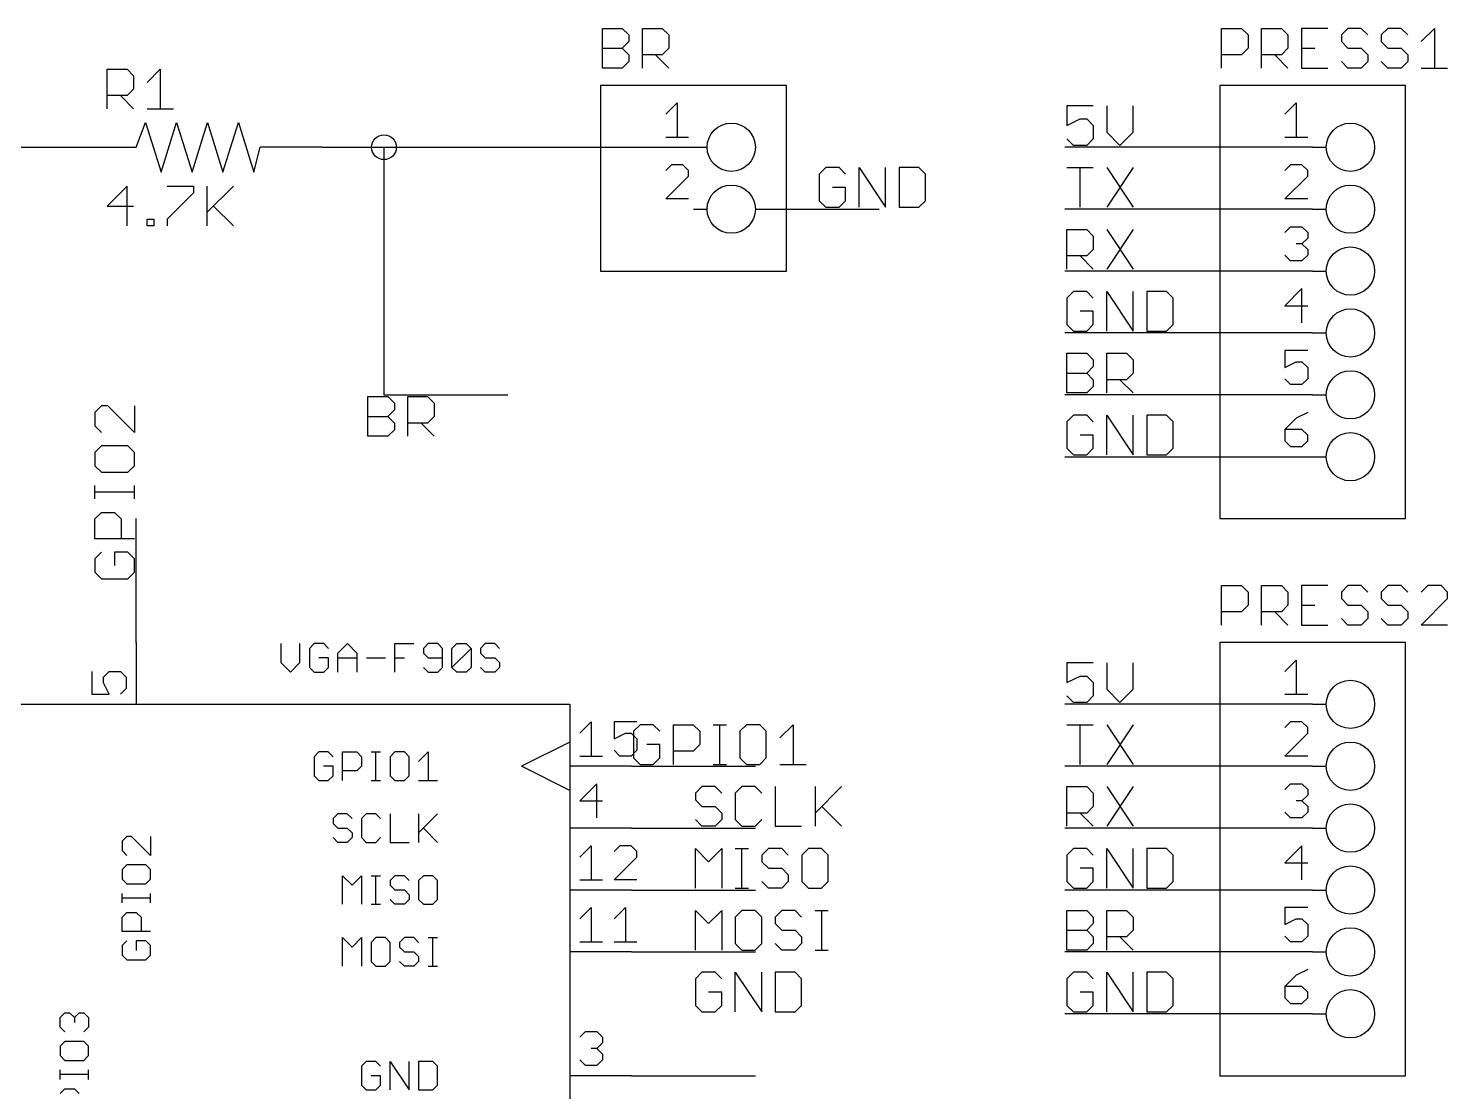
# Model space of a CAD drawing. Extents: x 58.5 to 152.9, y 20.3 to 109.
# Drawn here: x 94.6 to 152.9, y 65.4 to 109 of the extents above; entities that cross this region are included whole.
import ezdxf

# ---------------------------------------------------------------- set-up
doc = ezdxf.new("R2010")
doc.units = 0
for name, color, linetype in [('91', 82, 'CONTINUOUS'), ('94', 22, 'CONTINUOUS'), ('95', 253, 'CONTINUOUS'), ('96', 253, 'CONTINUOUS')]:
    doc.layers.add(name, color=color, linetype=linetype)

msp = doc.modelspace()

# ---------------------------------------------------------------- linework, layer by layer
at = {"layer": '91'}
for p, q in [((83.82, 104.14), (96.52, 104.14)), ((106.68, 104.14), (109.22, 104.14)), ((109.22, 104.14), (121.92, 104.14)), ((109.22, 104.14), (109.22, 93.98)), ((147.32, 104.14), (137.16, 104.14)), ((124.46, 101.6), (129.54, 101.6)), ((147.32, 101.6), (137.16, 101.6)), ((147.32, 99.06), (137.16, 99.06)), ((147.32, 96.52), (137.16, 96.52)), ((109.22, 93.98), (114.3, 93.98)), ((147.32, 93.98), (137.16, 93.98)), ((137.16, 91.44), (147.32, 91.44)), ((99.06, 83.82), (99.06, 88.9)), ((147.32, 81.28), (137.16, 81.28)), ((119.38, 78.74), (124.46, 78.74)), ((147.32, 78.74), (137.16, 78.74)), ((119.38, 76.2), (124.46, 76.2)), ((147.32, 76.2), (137.16, 76.2)), ((119.38, 73.66), (124.46, 73.66)), ((147.32, 73.66), (137.16, 73.66)), ((119.38, 71.12), (124.46, 71.12)), ((147.32, 71.12), (137.16, 71.12)), ((147.32, 68.58), (137.16, 68.58)), ((119.38, 66.04), (124.46, 66.04))]:
    msp.add_line(p, q, dxfattribs=at)
msp.add_circle((109.22, 104.14), 0.508, dxfattribs=at)
at = {"layer": '94'}
for p, q in [((125.73, 106.68), (118.11, 106.68)), ((118.11, 106.68), (118.11, 99.06)), ((125.73, 99.06), (125.73, 106.68)), ((151.13, 106.68), (143.51, 106.68)), ((143.51, 106.68), (143.51, 88.9)), ((151.13, 88.9), (151.13, 106.68)), ((99.06, 104.14), (99.441, 105.156)), ((99.441, 105.156), (100.076, 103.124)), ((100.076, 103.124), (100.711, 105.156)), ((100.711, 105.156), (101.346, 103.124)), ((101.346, 103.124), (101.981, 105.156)), ((101.981, 105.156), (102.616, 103.124)), ((102.616, 103.124), (103.251, 105.156)), ((103.251, 105.156), (103.886, 103.124)), ((96.52, 104.14), (99.06, 104.14)), ((103.886, 103.124), (104.14, 104.14)), ((106.68, 104.14), (104.14, 104.14)), ((121.92, 104.14), (122.4788, 104.14)), ((147.32, 104.14), (147.8788, 104.14)), ((121.92, 101.6), (122.4788, 101.6)), ((147.32, 101.6), (147.8788, 101.6)), ((118.11, 99.06), (125.73, 99.06)), ((147.32, 99.06), (147.8788, 99.06)), ((147.32, 96.52), (147.8788, 96.52)), ((147.32, 93.98), (147.8788, 93.98)), ((147.32, 91.44), (147.8788, 91.44)), ((143.51, 88.9), (151.13, 88.9)), ((99.06, 83.82), (99.06, 81.28)), ((151.13, 83.82), (143.51, 83.82)), ((143.51, 83.82), (143.51, 66.04)), ((151.13, 66.04), (151.13, 83.82)), ((76.2, 81.28), (116.84, 81.28)), ((116.84, 81.28), (116.84, 58.42)), ((147.32, 81.28), (147.8788, 81.28)), ((106.5485, 79.3252), (106.3536, 79.1303)), ((106.9383, 79.3252), (106.5485, 79.3252)), ((107.1332, 79.1303), (106.9383, 79.3252)), ((107.523, 78.1558), (107.523, 79.3252)), ((107.523, 79.3252), (108.1077, 79.3252)), ((108.1077, 79.3252), (108.3026, 79.1303)), ((108.6924, 79.3252), (109.0822, 79.3252)), ((108.8873, 78.1558), (108.8873, 79.3252)), ((109.6669, 79.3252), (109.472, 79.1303)), ((110.0567, 79.3252), (109.6669, 79.3252)), ((110.2516, 79.1303), (110.0567, 79.3252)), ((110.6414, 78.9354), (111.0312, 79.3252)), ((111.0312, 79.3252), (111.0312, 78.1558)), ((116.84, 79.7306), (114.8588, 78.74)), ((106.3536, 79.1303), (106.3536, 78.3507)), ((107.1332, 78.7405), (106.7434, 78.7405)), ((107.1332, 78.3507), (107.1332, 78.7405)), ((108.3026, 78.7405), (108.1077, 78.5456)), ((108.3026, 79.1303), (108.3026, 78.7405)), ((109.472, 79.1303), (109.472, 78.3507)), ((110.2516, 78.3507), (110.2516, 79.1303)), ((116.84, 77.7494), (114.8588, 78.74)), ((119.38, 78.74), (116.84, 78.74)), ((147.32, 78.74), (147.8788, 78.74)), ((106.3536, 78.3507), (106.5485, 78.1558)), ((106.5485, 78.1558), (106.9383, 78.1558)), ((106.9383, 78.1558), (107.1332, 78.3507)), ((108.1077, 78.5456), (107.523, 78.5456)), ((108.6924, 78.1558), (109.0822, 78.1558)), ((109.472, 78.3507), (109.6669, 78.1558)), ((109.6669, 78.1558), (110.0567, 78.1558)), ((110.0567, 78.1558), (110.2516, 78.3507)), ((110.6414, 78.1558), (111.421, 78.1558)), ((107.3281, 76.7852), (107.1332, 76.5903)), ((107.1332, 76.5903), (107.1332, 76.3954)), ((107.1332, 76.3954), (107.3281, 76.2005)), ((107.7179, 76.7852), (107.3281, 76.7852)), ((107.9128, 76.5903), (107.7179, 76.7852)), ((108.4975, 76.7852), (108.3026, 76.5903)), ((108.3026, 76.5903), (108.3026, 75.8107)), ((108.8873, 76.7852), (108.4975, 76.7852)), ((109.0822, 76.5903), (108.8873, 76.7852)), ((109.472, 76.7852), (109.472, 75.6158)), ((110.6414, 76.7852), (110.6414, 75.6158)), ((110.6414, 76.0056), (111.421, 76.7852)), ((98.6697, 75.861), (98.4748, 75.6661)), ((98.8646, 75.861), (98.6697, 75.861)), ((99.6442, 75.0814), (98.8646, 75.861)), ((99.6442, 75.861), (99.6442, 75.0814)), ((107.3281, 75.6158), (107.1332, 75.8107)), ((107.3281, 76.2005), (107.7179, 76.2005)), ((107.7179, 76.2005), (107.9128, 76.0056)), ((107.9128, 75.8107), (107.7179, 75.6158)), ((107.9128, 76.0056), (107.9128, 75.8107)), ((108.3026, 75.8107), (108.4975, 75.6158)), ((108.8873, 75.6158), (109.0822, 75.8107)), ((110.8363, 76.2005), (111.421, 75.6158)), ((119.38, 76.2), (116.84, 76.2)), ((147.32, 76.2), (147.8788, 76.2)), ((98.4748, 75.6661), (98.4748, 75.2763)), ((98.4748, 75.2763), (98.6697, 75.0814)), ((107.7179, 75.6158), (107.3281, 75.6158)), ((108.4975, 75.6158), (108.8873, 75.6158)), ((109.472, 75.6158), (110.2516, 75.6158)), ((98.6697, 74.6916), (98.4748, 74.4967)), ((99.4493, 74.6916), (98.6697, 74.6916)), ((99.6442, 74.4967), (99.4493, 74.6916)), ((98.4748, 74.4967), (98.4748, 74.1069)), ((98.4748, 74.1069), (98.6697, 73.912)), ((99.4493, 73.912), (99.6442, 74.1069)), ((99.6442, 74.1069), (99.6442, 74.4967)), ((107.523, 73.0758), (107.523, 74.2452)), ((107.523, 74.2452), (107.9128, 73.8554)), ((107.9128, 73.8554), (108.3026, 74.2452)), ((108.3026, 74.2452), (108.3026, 73.0758)), ((108.6924, 74.2452), (109.0822, 74.2452)), ((108.8873, 73.0758), (108.8873, 74.2452)), ((109.6669, 74.2452), (109.472, 74.0503)), ((109.472, 74.0503), (109.472, 73.8554)), ((110.0567, 74.2452), (109.6669, 74.2452)), ((110.2516, 74.0503), (110.0567, 74.2452)), ((110.8363, 74.2452), (110.6414, 74.0503)), ((110.6414, 74.0503), (110.6414, 73.2707)), ((111.2261, 74.2452), (110.8363, 74.2452)), ((111.421, 74.0503), (111.2261, 74.2452)), ((111.421, 73.2707), (111.421, 74.0503)), ((98.4748, 73.1324), (98.4748, 73.5222)), ((98.6697, 73.912), (99.4493, 73.912)), ((99.6442, 73.1324), (99.6442, 73.5222)), ((109.472, 73.8554), (109.6669, 73.6605)), ((109.6669, 73.6605), (110.0567, 73.6605)), ((110.0567, 73.6605), (110.2516, 73.4656)), ((110.2516, 73.4656), (110.2516, 73.2707)), ((119.38, 73.66), (116.84, 73.66)), ((147.32, 73.66), (147.8788, 73.66)), ((99.6442, 73.3273), (98.4748, 73.3273)), ((108.6924, 73.0758), (109.0822, 73.0758)), ((109.6669, 73.0758), (109.472, 73.2707)), ((110.0567, 73.0758), (109.6669, 73.0758)), ((110.2516, 73.2707), (110.0567, 73.0758)), ((110.6414, 73.2707), (110.8363, 73.0758)), ((110.8363, 73.0758), (111.2261, 73.0758)), ((111.2261, 73.0758), (111.421, 73.2707)), ((98.4748, 72.5477), (98.6697, 72.7426)), ((98.4748, 71.963), (98.4748, 72.5477)), ((98.6697, 72.7426), (99.0595, 72.7426)), ((99.0595, 72.7426), (99.2544, 72.5477)), ((99.2544, 72.5477), (99.2544, 71.963)), ((99.6442, 71.963), (98.4748, 71.963)), ((107.523, 70.5358), (107.523, 71.7052)), ((107.523, 71.7052), (107.9128, 71.3154)), ((107.9128, 71.3154), (108.3026, 71.7052)), ((108.3026, 71.7052), (108.3026, 70.5358)), ((108.8873, 71.7052), (108.6924, 71.5103)), ((109.2771, 71.7052), (108.8873, 71.7052)), ((109.472, 71.5103), (109.2771, 71.7052)), ((110.0567, 71.7052), (109.8618, 71.5103)), ((110.4465, 71.7052), (110.0567, 71.7052)), ((110.6414, 71.5103), (110.4465, 71.7052)), ((111.0312, 71.7052), (111.421, 71.7052)), ((111.2261, 70.5358), (111.2261, 71.7052)), ((98.6697, 71.5732), (98.4748, 71.3783)), ((98.4748, 71.3783), (98.4748, 70.9885)), ((99.4493, 71.5732), (99.0595, 71.5732)), ((99.0595, 71.5732), (99.0595, 71.1834)), ((99.6442, 71.3783), (99.4493, 71.5732)), ((99.6442, 70.9885), (99.6442, 71.3783)), ((108.6924, 71.5103), (108.6924, 70.7307)), ((109.472, 70.7307), (109.472, 71.5103)), ((109.8618, 71.5103), (109.8618, 71.3154)), ((109.8618, 71.3154), (110.0567, 71.1205)), ((110.0567, 71.1205), (110.4465, 71.1205)), ((110.4465, 71.1205), (110.6414, 70.9256)), ((119.38, 71.12), (116.84, 71.12)), ((147.32, 71.12), (147.8788, 71.12)), ((98.4748, 70.9885), (98.6697, 70.7936)), ((98.6697, 70.7936), (99.4493, 70.7936)), ((99.4493, 70.7936), (99.6442, 70.9885)), ((108.6924, 70.7307), (108.8873, 70.5358)), ((108.8873, 70.5358), (109.2771, 70.5358)), ((109.2771, 70.5358), (109.472, 70.7307)), ((110.0567, 70.5358), (109.8618, 70.7307)), ((110.4465, 70.5358), (110.0567, 70.5358)), ((110.6414, 70.7307), (110.4465, 70.5358)), ((110.6414, 70.9256), (110.6414, 70.7307)), ((111.0312, 70.5358), (111.421, 70.5358)), ((95.9348, 68.4233), (96.1297, 68.6182)), ((95.9348, 68.0335), (95.9348, 68.4233)), ((96.1297, 68.6182), (96.3246, 68.6182)), ((96.3246, 68.6182), (96.5195, 68.4233)), ((96.5195, 68.4233), (96.7144, 68.6182)), ((96.5195, 68.4233), (96.5195, 68.2284)), ((96.7144, 68.6182), (96.9093, 68.6182)), ((96.9093, 68.6182), (97.1042, 68.4233)), ((97.1042, 68.4233), (97.1042, 68.0335)), ((147.32, 68.58), (147.8788, 68.58)), ((96.1297, 67.8386), (95.9348, 68.0335)), ((97.1042, 68.0335), (96.9093, 67.8386)), ((96.1297, 67.4488), (95.9348, 67.2539)), ((95.9348, 67.2539), (95.9348, 66.8641)), ((96.9093, 67.4488), (96.1297, 67.4488)), ((97.1042, 67.2539), (96.9093, 67.4488)), ((97.1042, 66.8641), (97.1042, 67.2539)), ((95.9348, 66.8641), (96.1297, 66.6692)), ((96.1297, 66.6692), (96.9093, 66.6692)), ((96.9093, 66.6692), (97.1042, 66.8641)), ((108.4975, 66.6252), (108.3026, 66.4303)), ((108.3026, 66.4303), (108.3026, 65.6507)), ((108.8873, 66.6252), (108.4975, 66.6252)), ((109.0822, 66.4303), (108.8873, 66.6252)), ((109.472, 65.4558), (109.472, 66.6252)), ((109.472, 66.6252), (110.2516, 65.4558)), ((110.2516, 65.4558), (110.2516, 66.6252)), ((110.6414, 66.6252), (110.6414, 65.4558)), ((111.2261, 66.6252), (110.6414, 66.6252)), ((111.421, 66.4303), (111.2261, 66.6252)), ((111.421, 65.6507), (111.421, 66.4303)), ((95.9348, 65.8896), (95.9348, 66.2794)), ((97.1042, 66.0845), (95.9348, 66.0845)), ((97.1042, 65.8896), (97.1042, 66.2794)), ((109.0822, 66.0405), (108.6924, 66.0405)), ((109.0822, 65.6507), (109.0822, 66.0405)), ((119.38, 66.04), (116.84, 66.04)), ((143.51, 66.04), (151.13, 66.04)), ((95.9348, 65.3049), (96.1297, 65.4998)), ((96.1297, 65.4998), (96.5195, 65.4998)), ((96.5195, 65.4998), (96.7144, 65.3049)), ((108.3026, 65.6507), (108.4975, 65.4558)), ((108.4975, 65.4558), (108.8873, 65.4558)), ((108.8873, 65.4558), (109.0822, 65.6507)), ((110.6414, 65.4558), (111.2261, 65.4558)), ((111.2261, 65.4558), (111.421, 65.6507))]:
    msp.add_line(p, q, dxfattribs=at)
for centre in [(123.4694, 104.14), (148.8694, 104.14), (123.4694, 101.6), (148.8694, 101.6), (148.8694, 99.06), (148.8694, 96.52), (148.8694, 93.98), (148.8694, 91.44), (148.8694, 81.28), (148.8694, 78.74), (148.8694, 76.2), (148.8694, 73.66), (148.8694, 71.12), (148.8694, 68.58)]:
    msp.add_circle(centre, 0.9906, dxfattribs=at)
at = {"layer": '95'}
for p, q in [((118.1862, 107.3912), (118.1862, 109.0182)), ((118.1862, 109.0182), (118.9997, 109.0182)), ((118.9997, 109.0182), (119.2709, 108.747)), ((119.8234, 107.3912), (119.8234, 109.0182)), ((119.8234, 109.0182), (120.6369, 109.0182)), ((120.6369, 109.0182), (120.908, 108.747)), ((143.5862, 107.3912), (143.5862, 109.0182)), ((143.5862, 109.0182), (144.3997, 109.0182)), ((144.3997, 109.0182), (144.6709, 108.747)), ((145.2234, 107.3912), (145.2234, 109.0182)), ((145.2234, 109.0182), (146.0369, 109.0182)), ((146.0369, 109.0182), (146.308, 108.747)), ((147.9452, 109.0182), (146.8605, 109.0182)), ((146.8605, 109.0182), (146.8605, 107.3912)), ((148.7688, 109.0182), (148.4977, 108.747)), ((149.3112, 109.0182), (148.7688, 109.0182)), ((149.5823, 108.747), (149.3112, 109.0182)), ((150.406, 109.0182), (150.1348, 108.747)), ((150.9483, 109.0182), (150.406, 109.0182)), ((151.2195, 108.747), (150.9483, 109.0182)), ((151.772, 108.4759), (152.3143, 109.0182)), ((152.3143, 109.0182), (152.3143, 107.3912)), ((119.2709, 108.4759), (118.9997, 108.2047)), ((119.2709, 108.747), (119.2709, 108.4759)), ((120.908, 108.747), (120.908, 108.2047)), ((144.6709, 108.747), (144.6709, 108.2047)), ((146.308, 108.747), (146.308, 108.2047)), ((148.4977, 108.747), (148.4977, 108.4759)), ((148.4977, 108.4759), (148.7688, 108.2047)), ((150.1348, 108.747), (150.1348, 108.4759)), ((150.1348, 108.4759), (150.406, 108.2047)), ((118.1862, 108.2047), (118.9997, 108.2047)), ((118.9997, 108.2047), (119.2709, 107.9335)), ((119.2709, 107.9335), (119.2709, 107.6624)), ((120.6369, 107.9335), (119.8234, 107.9335)), ((120.3657, 107.9335), (120.908, 107.3912)), ((120.908, 108.2047), (120.6369, 107.9335)), ((144.3997, 107.9335), (143.5862, 107.9335)), ((144.6709, 108.2047), (144.3997, 107.9335)), ((146.0369, 107.9335), (145.2234, 107.9335)), ((145.7657, 107.9335), (146.308, 107.3912)), ((146.308, 108.2047), (146.0369, 107.9335)), ((146.8605, 108.2047), (147.4028, 108.2047)), ((148.7688, 108.2047), (149.3112, 108.2047)), ((149.3112, 108.2047), (149.5823, 107.9335)), ((149.5823, 107.9335), (149.5823, 107.6624)), ((150.406, 108.2047), (150.9483, 108.2047)), ((150.9483, 108.2047), (151.2195, 107.9335)), ((151.2195, 107.9335), (151.2195, 107.6624)), ((97.8662, 105.7148), (97.8662, 107.3418)), ((97.8662, 107.3418), (98.6797, 107.3418)), ((98.6797, 107.3418), (98.9509, 107.0706)), ((99.5034, 106.7995), (100.0457, 107.3418)), ((100.0457, 107.3418), (100.0457, 105.7148)), ((118.9997, 107.3912), (118.1862, 107.3912)), ((119.2709, 107.6624), (118.9997, 107.3912)), ((146.8605, 107.3912), (147.9452, 107.3912)), ((148.7688, 107.3912), (148.4977, 107.6624)), ((149.3112, 107.3912), (148.7688, 107.3912)), ((149.5823, 107.6624), (149.3112, 107.3912)), ((150.406, 107.3912), (150.1348, 107.6624)), ((150.9483, 107.3912), (150.406, 107.3912)), ((151.2195, 107.6624), (150.9483, 107.3912)), ((151.772, 107.3912), (152.8566, 107.3912)), ((98.9509, 107.0706), (98.9509, 106.5283)), ((98.6797, 106.2571), (97.8662, 106.2571)), ((98.4085, 106.2571), (98.9509, 105.7148)), ((98.9509, 106.5283), (98.6797, 106.2571)), ((99.5034, 105.7148), (100.588, 105.7148)), ((120.7834, 105.4912), (121.2495, 105.9573)), ((121.2495, 105.9573), (121.2495, 104.5591)), ((138.3209, 105.8432), (137.2362, 105.8432)), ((137.2362, 105.8432), (137.2362, 105.0297)), ((138.8734, 105.8432), (138.8734, 104.7585)), ((139.958, 104.7585), (139.958, 105.8432)), ((146.1834, 105.4912), (146.6495, 105.9573)), ((146.6495, 105.9573), (146.6495, 104.5591)), ((137.2362, 105.0297), (137.7785, 105.3009)), ((137.7785, 105.3009), (138.0497, 105.3009)), ((138.0497, 105.3009), (138.3209, 105.0297)), ((138.3209, 105.0297), (138.3209, 104.4874)), ((120.7834, 104.5591), (121.7156, 104.5591)), ((137.5074, 104.2162), (137.2362, 104.4874)), ((138.3209, 104.4874), (138.0497, 104.2162)), ((138.8734, 104.7585), (139.4157, 104.2162)), ((139.4157, 104.2162), (139.958, 104.7585)), ((146.1834, 104.5591), (147.1156, 104.5591)), ((138.0497, 104.2162), (137.5074, 104.2162)), ((121.0165, 103.4173), (120.7834, 103.1843)), ((121.4825, 103.4173), (121.0165, 103.4173)), ((121.7156, 103.1843), (121.4825, 103.4173)), ((121.7156, 102.9512), (121.7156, 103.1843)), ((127.3474, 103.3032), (127.0762, 103.032)), ((127.8897, 103.3032), (127.3474, 103.3032)), ((128.1609, 103.032), (127.8897, 103.3032)), ((128.7134, 101.6762), (128.7134, 103.3032)), ((128.7134, 103.3032), (129.798, 101.6762)), ((129.798, 101.6762), (129.798, 103.3032)), ((130.3505, 103.3032), (130.3505, 101.6762)), ((131.164, 103.3032), (130.3505, 103.3032)), ((131.4352, 103.032), (131.164, 103.3032)), ((137.2362, 103.3032), (138.3209, 103.3032)), ((137.7785, 101.6762), (137.7785, 103.3032)), ((138.8734, 103.3032), (139.958, 101.6762)), ((139.958, 103.3032), (138.8734, 101.6762)), ((146.4165, 103.4173), (146.1834, 103.1843)), ((146.8825, 103.4173), (146.4165, 103.4173)), ((147.1156, 103.1843), (146.8825, 103.4173)), ((147.1156, 102.9512), (147.1156, 103.1843)), ((120.7834, 102.0191), (121.7156, 102.9512)), ((127.0762, 103.032), (127.0762, 101.9474)), ((128.1609, 102.4897), (127.6185, 102.4897)), ((128.1609, 101.9474), (128.1609, 102.4897)), ((131.4352, 101.9474), (131.4352, 103.032)), ((146.1834, 102.0191), (147.1156, 102.9512)), ((121.7156, 102.0191), (120.7834, 102.0191)), ((127.0762, 101.9474), (127.3474, 101.6762)), ((127.8897, 101.6762), (128.1609, 101.9474)), ((131.164, 101.6762), (131.4352, 101.9474)), ((147.1156, 102.0191), (146.1834, 102.0191)), ((127.3474, 101.6762), (127.8897, 101.6762)), ((130.3505, 101.6762), (131.164, 101.6762)), ((137.2362, 99.1362), (137.2362, 100.7632)), ((137.2362, 100.7632), (138.0497, 100.7632)), ((138.0497, 100.7632), (138.3209, 100.492)), ((138.8734, 100.7632), (139.958, 99.1362)), ((139.958, 100.7632), (138.8734, 99.1362)), ((146.1834, 100.6443), (146.4165, 100.8773)), ((146.4165, 100.8773), (146.8825, 100.8773)), ((146.8825, 100.8773), (147.1156, 100.6443)), ((138.3209, 100.492), (138.3209, 99.9497)), ((146.8825, 100.1782), (146.6495, 100.1782)), ((147.1156, 100.4112), (146.8825, 100.1782)), ((146.8825, 100.1782), (147.1156, 99.9452)), ((147.1156, 100.6443), (147.1156, 100.4112)), ((138.0497, 99.6785), (137.2362, 99.6785)), ((137.7785, 99.6785), (138.3209, 99.1362)), ((138.3209, 99.9497), (138.0497, 99.6785)), ((146.4165, 99.4791), (146.1834, 99.7121)), ((147.1156, 99.7121), (146.8825, 99.4791)), ((147.1156, 99.9452), (147.1156, 99.7121)), ((146.8825, 99.4791), (146.4165, 99.4791)), ((137.5074, 98.2232), (137.2362, 97.952)), ((137.2362, 97.952), (137.2362, 96.8674)), ((138.0497, 98.2232), (137.5074, 98.2232)), ((138.3209, 97.952), (138.0497, 98.2232)), ((138.8734, 96.5962), (138.8734, 98.2232)), ((138.8734, 98.2232), (139.958, 96.5962)), ((139.958, 96.5962), (139.958, 98.2232)), ((140.5105, 98.2232), (140.5105, 96.5962)), ((141.324, 98.2232), (140.5105, 98.2232)), ((141.5952, 97.952), (141.324, 98.2232)), ((141.5952, 96.8674), (141.5952, 97.952)), ((146.8825, 98.3373), (146.1834, 97.6382)), ((146.8825, 96.9391), (146.8825, 98.3373)), ((138.3209, 97.4097), (137.7785, 97.4097)), ((138.3209, 96.8674), (138.3209, 97.4097)), ((146.1834, 97.6382), (147.1156, 97.6382)), ((137.2362, 96.8674), (137.5074, 96.5962)), ((138.0497, 96.5962), (138.3209, 96.8674)), ((141.324, 96.5962), (141.5952, 96.8674)), ((137.5074, 96.5962), (138.0497, 96.5962)), ((140.5105, 96.5962), (141.324, 96.5962)), ((137.2362, 94.0562), (137.2362, 95.6832)), ((137.2362, 95.6832), (138.0497, 95.6832)), ((138.0497, 95.6832), (138.3209, 95.412)), ((138.8734, 94.0562), (138.8734, 95.6832)), ((138.8734, 95.6832), (139.6868, 95.6832)), ((139.6868, 95.6832), (139.958, 95.412)), ((147.1156, 95.7973), (146.1834, 95.7973)), ((146.1834, 95.7973), (146.1834, 95.0982)), ((138.3209, 95.1409), (138.0497, 94.8697)), ((138.3209, 95.412), (138.3209, 95.1409)), ((139.958, 95.412), (139.958, 94.8697)), ((146.1834, 95.0982), (146.6495, 95.3312)), ((146.6495, 95.3312), (146.8825, 95.3312)), ((146.8825, 95.3312), (147.1156, 95.0982)), ((147.1156, 95.0982), (147.1156, 94.6321)), ((137.2362, 94.8697), (138.0497, 94.8697)), ((138.0497, 94.8697), (138.3209, 94.5985)), ((138.3209, 94.3274), (138.0497, 94.0562)), ((138.3209, 94.5985), (138.3209, 94.3274)), ((139.6868, 94.5985), (138.8734, 94.5985)), ((139.4157, 94.5985), (139.958, 94.0562)), ((139.958, 94.8697), (139.6868, 94.5985)), ((146.4165, 94.3991), (146.1834, 94.6321)), ((146.8825, 94.3991), (146.4165, 94.3991)), ((147.1156, 94.6321), (146.8825, 94.3991)), ((108.5619, 92.2782), (108.5619, 93.9052)), ((108.5619, 93.9052), (109.3754, 93.9052)), ((109.3754, 93.9052), (109.6465, 93.634)), ((110.199, 92.2782), (110.199, 93.9052)), ((110.199, 93.9052), (111.0125, 93.9052)), ((111.0125, 93.9052), (111.2837, 93.634)), ((138.0497, 94.0562), (137.2362, 94.0562)), ((97.628, 93.5238), (97.3568, 93.2526)), ((97.3568, 93.2526), (97.3568, 92.7103)), ((97.8991, 93.5238), (97.628, 93.5238)), ((98.9838, 92.4391), (97.8991, 93.5238)), ((98.9838, 93.5238), (98.9838, 92.4391)), ((109.6465, 93.3629), (109.3754, 93.0917)), ((109.6465, 93.634), (109.6465, 93.3629)), ((111.2837, 93.634), (111.2837, 93.0917)), ((147.1156, 93.2573), (146.6495, 93.0243)), ((97.3568, 92.7103), (97.628, 92.4391)), ((108.5619, 93.0917), (109.3754, 93.0917)), ((109.3754, 93.0917), (109.6465, 92.8205)), ((109.6465, 92.8205), (109.6465, 92.5494)), ((111.0125, 92.8205), (110.199, 92.8205)), ((110.7414, 92.8205), (111.2837, 92.2782)), ((111.2837, 93.0917), (111.0125, 92.8205)), ((137.5074, 93.1432), (137.2362, 92.872)), ((137.2362, 92.872), (137.2362, 91.7874)), ((138.0497, 93.1432), (137.5074, 93.1432)), ((138.3209, 92.872), (138.0497, 93.1432)), ((138.8734, 91.5162), (138.8734, 93.1432)), ((138.8734, 93.1432), (139.958, 91.5162)), ((139.958, 91.5162), (139.958, 93.1432)), ((140.5105, 93.1432), (140.5105, 91.5162)), ((141.324, 93.1432), (140.5105, 93.1432)), ((141.5952, 92.872), (141.324, 93.1432)), ((141.5952, 91.7874), (141.5952, 92.872)), ((146.6495, 93.0243), (146.1834, 92.5582)), ((109.3754, 92.2782), (108.5619, 92.2782)), ((109.6465, 92.5494), (109.3754, 92.2782)), ((138.3209, 92.3297), (137.7785, 92.3297)), ((138.3209, 91.7874), (138.3209, 92.3297)), ((146.1834, 92.5582), (146.1834, 92.0921)), ((146.8825, 92.5582), (146.1834, 92.5582)), ((146.1834, 92.0921), (146.4165, 91.8591)), ((147.1156, 92.3252), (146.8825, 92.5582)), ((146.8825, 91.8591), (147.1156, 92.0921)), ((147.1156, 92.0921), (147.1156, 92.3252)), ((97.628, 91.8866), (97.3568, 91.6154)), ((97.3568, 91.6154), (97.3568, 91.0731)), ((98.7126, 91.8866), (97.628, 91.8866)), ((98.9838, 91.6154), (98.7126, 91.8866)), ((98.9838, 91.0731), (98.9838, 91.6154)), ((137.2362, 91.7874), (137.5074, 91.5162)), ((137.5074, 91.5162), (138.0497, 91.5162)), ((138.0497, 91.5162), (138.3209, 91.7874)), ((140.5105, 91.5162), (141.324, 91.5162)), ((141.324, 91.5162), (141.5952, 91.7874)), ((146.4165, 91.8591), (146.8825, 91.8591)), ((97.3568, 91.0731), (97.628, 90.802)), ((98.7126, 90.802), (98.9838, 91.0731)), ((97.3568, 89.7105), (97.3568, 90.2528)), ((97.628, 90.802), (98.7126, 90.802)), ((98.9838, 89.7105), (98.9838, 90.2528)), ((98.9838, 89.9817), (97.3568, 89.9817)), ((97.3568, 88.8869), (97.628, 89.158)), ((97.628, 89.158), (98.1703, 89.158)), ((98.1703, 89.158), (98.4415, 88.8869)), ((97.3568, 88.0734), (97.3568, 88.8869)), ((98.4415, 88.8869), (98.4415, 88.0734)), ((98.9838, 88.0734), (97.3568, 88.0734)), ((97.628, 87.5209), (97.3568, 87.2497)), ((98.7126, 87.5209), (98.1703, 87.5209)), ((98.1703, 87.5209), (98.1703, 86.9785)), ((98.9838, 87.2497), (98.7126, 87.5209)), ((97.3568, 87.2497), (97.3568, 86.7074)), ((98.9838, 86.7074), (98.9838, 87.2497)), ((97.3568, 86.7074), (97.628, 86.4362)), ((97.628, 86.4362), (98.7126, 86.4362)), ((98.7126, 86.4362), (98.9838, 86.7074)), ((143.5862, 84.5312), (143.5862, 86.1582)), ((143.5862, 86.1582), (144.3997, 86.1582)), ((144.3997, 86.1582), (144.6709, 85.887)), ((144.6709, 85.887), (144.6709, 85.3447)), ((145.2234, 84.5312), (145.2234, 86.1582)), ((145.2234, 86.1582), (146.0369, 86.1582)), ((146.0369, 86.1582), (146.308, 85.887)), ((146.308, 85.887), (146.308, 85.3447)), ((147.9452, 86.1582), (146.8605, 86.1582)), ((146.8605, 86.1582), (146.8605, 84.5312)), ((148.7688, 86.1582), (148.4977, 85.887)), ((148.4977, 85.887), (148.4977, 85.6159)), ((148.4977, 85.6159), (148.7688, 85.3447)), ((149.3112, 86.1582), (148.7688, 86.1582)), ((149.5823, 85.887), (149.3112, 86.1582)), ((150.406, 86.1582), (150.1348, 85.887)), ((150.1348, 85.887), (150.1348, 85.6159)), ((150.1348, 85.6159), (150.406, 85.3447)), ((150.9483, 86.1582), (150.406, 86.1582)), ((151.2195, 85.887), (150.9483, 86.1582)), ((152.0431, 86.1582), (151.772, 85.887)), ((151.772, 84.5312), (152.8566, 85.6159)), ((152.5855, 86.1582), (152.0431, 86.1582)), ((152.8566, 85.887), (152.5855, 86.1582)), ((152.8566, 85.6159), (152.8566, 85.887)), ((144.3997, 85.0735), (143.5862, 85.0735)), ((144.6709, 85.3447), (144.3997, 85.0735)), ((146.0369, 85.0735), (145.2234, 85.0735)), ((145.7657, 85.0735), (146.308, 84.5312)), ((146.308, 85.3447), (146.0369, 85.0735)), ((146.8605, 85.3447), (147.4028, 85.3447)), ((148.7688, 85.3447), (149.3112, 85.3447)), ((149.3112, 85.3447), (149.5823, 85.0735)), ((149.5823, 85.0735), (149.5823, 84.8024)), ((150.406, 85.3447), (150.9483, 85.3447)), ((150.9483, 85.3447), (151.2195, 85.0735)), ((151.2195, 85.0735), (151.2195, 84.8024)), ((146.8605, 84.5312), (147.9452, 84.5312)), ((148.7688, 84.5312), (148.4977, 84.8024)), ((149.3112, 84.5312), (148.7688, 84.5312)), ((149.5823, 84.8024), (149.3112, 84.5312)), ((150.406, 84.5312), (150.1348, 84.8024)), ((150.9483, 84.5312), (150.406, 84.5312)), ((151.2195, 84.8024), (150.9483, 84.5312)), ((152.8566, 84.5312), (151.772, 84.5312)), ((138.3209, 82.9832), (137.2362, 82.9832)), ((137.2362, 82.9832), (137.2362, 82.1697)), ((138.8734, 82.9832), (138.8734, 81.8985)), ((139.958, 81.8985), (139.958, 82.9832)), ((146.1834, 82.6312), (146.6495, 83.0973)), ((146.6495, 83.0973), (146.6495, 81.6991)), ((97.2427, 82.6312), (97.2427, 81.6991)), ((97.7088, 82.3982), (97.9418, 82.6312)), ((97.7088, 82.1652), (97.7088, 82.3982)), ((97.9418, 81.6991), (97.7088, 82.1652)), ((97.9418, 82.6312), (98.4079, 82.6312)), ((98.4079, 82.6312), (98.6409, 82.3982)), ((98.6409, 82.3982), (98.6409, 81.9321)), ((137.2362, 82.1697), (137.7785, 82.4409)), ((137.7785, 82.4409), (138.0497, 82.4409)), ((138.0497, 82.4409), (138.3209, 82.1697)), ((138.3209, 82.1697), (138.3209, 81.6274)), ((97.2427, 81.6991), (97.9418, 81.6991)), ((98.6409, 81.9321), (98.4079, 81.6991)), ((137.5074, 81.3562), (137.2362, 81.6274)), ((138.3209, 81.6274), (138.0497, 81.3562)), ((138.8734, 81.8985), (139.4157, 81.3562)), ((139.4157, 81.3562), (139.958, 81.8985)), ((146.1834, 81.6991), (147.1156, 81.6991)), ((138.0497, 81.3562), (137.5074, 81.3562)), ((117.2591, 80.0912), (117.7252, 80.5573)), ((117.7252, 80.5573), (117.7252, 79.1591)), ((119.5945, 80.5573), (118.6624, 80.5573)), ((118.6624, 80.5573), (118.6624, 79.8582)), ((119.7274, 80.4432), (119.4562, 80.172)), ((120.2697, 80.4432), (119.7274, 80.4432)), ((120.5409, 80.172), (120.2697, 80.4432)), ((121.0934, 78.8162), (121.0934, 80.4432)), ((121.0934, 80.4432), (121.9069, 80.4432)), ((121.9069, 80.4432), (122.178, 80.172)), ((122.7305, 80.4432), (123.2728, 80.4432)), ((123.0017, 78.8162), (123.0017, 80.4432)), ((124.0931, 80.4432), (123.822, 80.172)), ((124.6354, 80.4432), (124.0931, 80.4432)), ((124.9066, 80.172), (124.6354, 80.4432)), ((125.4591, 79.9009), (126.0014, 80.4432)), ((126.0014, 80.4432), (126.0014, 78.8162)), ((137.2362, 80.4432), (138.3209, 80.4432)), ((137.7785, 78.8162), (137.7785, 80.4432)), ((138.8734, 80.4432), (139.958, 78.8162)), ((139.958, 80.4432), (138.8734, 78.8162)), ((146.4165, 80.5573), (146.1834, 80.3243)), ((146.8825, 80.5573), (146.4165, 80.5573)), ((147.1156, 80.3243), (146.8825, 80.5573)), ((118.6624, 79.8582), (119.1284, 80.0912)), ((119.1284, 80.0912), (119.3615, 80.0912)), ((119.3615, 80.0912), (119.5945, 79.8582)), ((119.4562, 80.172), (119.4562, 79.0874)), ((119.5945, 79.8582), (119.5945, 79.3921)), ((122.178, 80.172), (122.178, 79.6297)), ((123.822, 80.172), (123.822, 79.0874)), ((124.9066, 79.0874), (124.9066, 80.172)), ((146.1834, 79.1591), (147.1156, 80.0912)), ((147.1156, 80.0912), (147.1156, 80.3243)), ((118.8954, 79.1591), (118.6624, 79.3921)), ((119.5945, 79.3921), (119.3615, 79.1591)), ((120.5409, 79.6297), (119.9985, 79.6297)), ((120.5409, 79.0874), (120.5409, 79.6297)), ((121.9069, 79.3585), (121.0934, 79.3585)), ((122.178, 79.6297), (121.9069, 79.3585)), ((117.2591, 79.1591), (118.1912, 79.1591)), ((119.3615, 79.1591), (118.8954, 79.1591)), ((119.4562, 79.0874), (119.7274, 78.8162)), ((119.7274, 78.8162), (120.2697, 78.8162)), ((120.2697, 78.8162), (120.5409, 79.0874)), ((122.7305, 78.8162), (123.2728, 78.8162)), ((123.822, 79.0874), (124.0931, 78.8162)), ((124.0931, 78.8162), (124.6354, 78.8162)), ((124.6354, 78.8162), (124.9066, 79.0874)), ((125.4591, 78.8162), (126.5438, 78.8162)), ((147.1156, 79.1591), (146.1834, 79.1591)), ((117.9582, 78.0173), (117.2591, 77.3182)), ((117.9582, 76.6191), (117.9582, 78.0173)), ((122.2674, 77.9032), (121.9962, 77.632)), ((121.9962, 77.632), (121.9962, 77.3609)), ((122.8097, 77.9032), (122.2674, 77.9032)), ((123.0809, 77.632), (122.8097, 77.9032)), ((123.9045, 77.9032), (123.6334, 77.632)), ((123.6334, 77.632), (123.6334, 76.5474)), ((124.4469, 77.9032), (123.9045, 77.9032)), ((124.718, 77.632), (124.4469, 77.9032)), ((125.2705, 77.9032), (125.2705, 76.2762)), ((126.9077, 77.9032), (126.9077, 76.2762)), ((126.9077, 76.8185), (127.9923, 77.9032)), ((137.2362, 76.2762), (137.2362, 77.9032)), ((137.2362, 77.9032), (138.0497, 77.9032)), ((138.0497, 77.9032), (138.3209, 77.632)), ((138.3209, 77.632), (138.3209, 77.0897)), ((138.8734, 77.9032), (139.958, 76.2762)), ((139.958, 77.9032), (138.8734, 76.2762)), ((146.1834, 77.7843), (146.4165, 78.0173)), ((146.4165, 78.0173), (146.8825, 78.0173)), ((146.8825, 78.0173), (147.1156, 77.7843)), ((147.1156, 77.5512), (146.8825, 77.3182)), ((147.1156, 77.7843), (147.1156, 77.5512)), ((117.2591, 77.3182), (118.1912, 77.3182)), ((121.9962, 77.3609), (122.2674, 77.0897)), ((122.2674, 77.0897), (122.8097, 77.0897)), ((122.8097, 77.0897), (123.0809, 76.8185)), ((127.1788, 77.0897), (127.9923, 76.2762)), ((138.3209, 77.0897), (138.0497, 76.8185)), ((146.8825, 77.3182), (146.6495, 77.3182)), ((146.8825, 77.3182), (147.1156, 77.0852)), ((147.1156, 77.0852), (147.1156, 76.8521)), ((122.2674, 76.2762), (121.9962, 76.5474)), ((122.8097, 76.2762), (122.2674, 76.2762)), ((123.0809, 76.5474), (122.8097, 76.2762)), ((123.0809, 76.8185), (123.0809, 76.5474)), ((123.6334, 76.5474), (123.9045, 76.2762)), ((123.9045, 76.2762), (124.4469, 76.2762)), ((124.4469, 76.2762), (124.718, 76.5474)), ((125.2705, 76.2762), (126.3552, 76.2762)), ((138.0497, 76.8185), (137.2362, 76.8185)), ((137.7785, 76.8185), (138.3209, 76.2762)), ((146.4165, 76.6191), (146.1834, 76.8521)), ((146.8825, 76.6191), (146.4165, 76.6191)), ((147.1156, 76.8521), (146.8825, 76.6191)), ((117.2591, 75.0112), (117.7252, 75.4773)), ((117.7252, 75.4773), (117.7252, 74.0791)), ((118.8954, 75.4773), (118.6624, 75.2443)), ((119.3615, 75.4773), (118.8954, 75.4773)), ((119.5945, 75.2443), (119.3615, 75.4773)), ((119.5945, 75.0112), (119.5945, 75.2443)), ((121.9962, 73.7362), (121.9962, 75.3632)), ((121.9962, 75.3632), (122.5385, 74.8209)), ((122.5385, 74.8209), (123.0809, 75.3632)), ((123.0809, 75.3632), (123.0809, 73.7362)), ((123.6334, 75.3632), (124.1757, 75.3632)), ((123.9045, 73.7362), (123.9045, 75.3632)), ((124.996, 75.3632), (124.7248, 75.092)), ((125.5383, 75.3632), (124.996, 75.3632)), ((125.8095, 75.092), (125.5383, 75.3632)), ((126.6331, 75.3632), (126.362, 75.092)), ((127.1754, 75.3632), (126.6331, 75.3632)), ((127.4466, 75.092), (127.1754, 75.3632)), ((137.5074, 75.3632), (137.2362, 75.092)), ((138.0497, 75.3632), (137.5074, 75.3632)), ((138.3209, 75.092), (138.0497, 75.3632)), ((138.8734, 73.7362), (138.8734, 75.3632)), ((138.8734, 75.3632), (139.958, 73.7362)), ((139.958, 73.7362), (139.958, 75.3632)), ((140.5105, 75.3632), (140.5105, 73.7362)), ((141.324, 75.3632), (140.5105, 75.3632)), ((141.5952, 75.092), (141.324, 75.3632)), ((146.8825, 75.4773), (146.1834, 74.7782)), ((146.8825, 74.0791), (146.8825, 75.4773)), ((118.6624, 74.0791), (119.5945, 75.0112)), ((124.7248, 75.092), (124.7248, 74.8209)), ((124.7248, 74.8209), (124.996, 74.5497)), ((124.996, 74.5497), (125.5383, 74.5497)), ((125.5383, 74.5497), (125.8095, 74.2785)), ((126.362, 75.092), (126.362, 74.0074)), ((127.4466, 74.0074), (127.4466, 75.092)), ((137.2362, 75.092), (137.2362, 74.0074)), ((138.3209, 74.5497), (137.7785, 74.5497)), ((138.3209, 74.0074), (138.3209, 74.5497)), ((141.5952, 74.0074), (141.5952, 75.092)), ((146.1834, 74.7782), (147.1156, 74.7782)), ((117.2591, 74.0791), (118.1912, 74.0791)), ((119.5945, 74.0791), (118.6624, 74.0791)), ((124.996, 73.7362), (124.7248, 74.0074)), ((125.8095, 74.0074), (125.5383, 73.7362)), ((125.8095, 74.2785), (125.8095, 74.0074)), ((126.362, 74.0074), (126.6331, 73.7362)), ((127.1754, 73.7362), (127.4466, 74.0074)), ((137.2362, 74.0074), (137.5074, 73.7362)), ((138.0497, 73.7362), (138.3209, 74.0074)), ((141.324, 73.7362), (141.5952, 74.0074)), ((123.6334, 73.7362), (124.1757, 73.7362)), ((125.5383, 73.7362), (124.996, 73.7362)), ((126.6331, 73.7362), (127.1754, 73.7362)), ((137.5074, 73.7362), (138.0497, 73.7362)), ((140.5105, 73.7362), (141.324, 73.7362)), ((117.2591, 72.4712), (117.7252, 72.9373)), ((117.7252, 72.9373), (117.7252, 71.5391)), ((118.6624, 72.4712), (119.1284, 72.9373)), ((119.1284, 72.9373), (119.1284, 71.5391)), ((121.9962, 71.1962), (121.9962, 72.8232)), ((121.9962, 72.8232), (122.5385, 72.2809)), ((122.5385, 72.2809), (123.0809, 72.8232)), ((123.0809, 72.8232), (123.0809, 71.1962)), ((123.9045, 72.8232), (123.6334, 72.552)), ((124.4469, 72.8232), (123.9045, 72.8232)), ((124.718, 72.552), (124.4469, 72.8232)), ((125.5417, 72.8232), (125.2705, 72.552)), ((126.084, 72.8232), (125.5417, 72.8232)), ((126.3552, 72.552), (126.084, 72.8232)), ((126.9077, 72.8232), (127.45, 72.8232)), ((127.1788, 71.1962), (127.1788, 72.8232)), ((137.2362, 71.1962), (137.2362, 72.8232)), ((137.2362, 72.8232), (138.0497, 72.8232)), ((138.0497, 72.8232), (138.3209, 72.552)), ((138.8734, 71.1962), (138.8734, 72.8232)), ((138.8734, 72.8232), (139.6868, 72.8232)), ((139.6868, 72.8232), (139.958, 72.552)), ((147.1156, 72.9373), (146.1834, 72.9373)), ((146.1834, 72.9373), (146.1834, 72.2382)), ((123.6334, 72.552), (123.6334, 71.4674)), ((124.718, 71.4674), (124.718, 72.552)), ((125.2705, 72.552), (125.2705, 72.2809)), ((125.2705, 72.2809), (125.5417, 72.0097)), ((138.3209, 72.2809), (138.0497, 72.0097)), ((138.3209, 72.552), (138.3209, 72.2809)), ((139.958, 72.552), (139.958, 72.0097)), ((146.1834, 72.2382), (146.6495, 72.4712)), ((146.6495, 72.4712), (146.8825, 72.4712)), ((146.8825, 72.4712), (147.1156, 72.2382)), ((147.1156, 72.2382), (147.1156, 71.7721)), ((125.5417, 72.0097), (126.084, 72.0097)), ((126.084, 72.0097), (126.3552, 71.7385)), ((126.3552, 71.7385), (126.3552, 71.4674)), ((137.2362, 72.0097), (138.0497, 72.0097)), ((138.0497, 72.0097), (138.3209, 71.7385)), ((138.3209, 71.7385), (138.3209, 71.4674)), ((139.6868, 71.7385), (138.8734, 71.7385)), ((139.4157, 71.7385), (139.958, 71.1962)), ((139.958, 72.0097), (139.6868, 71.7385)), ((146.4165, 71.5391), (146.1834, 71.7721)), ((147.1156, 71.7721), (146.8825, 71.5391)), ((117.2591, 71.5391), (118.1912, 71.5391)), ((118.6624, 71.5391), (119.5945, 71.5391)), ((123.6334, 71.4674), (123.9045, 71.1962)), ((123.9045, 71.1962), (124.4469, 71.1962)), ((124.4469, 71.1962), (124.718, 71.4674)), ((125.5417, 71.1962), (125.2705, 71.4674)), ((126.084, 71.1962), (125.5417, 71.1962)), ((126.3552, 71.4674), (126.084, 71.1962)), ((126.9077, 71.1962), (127.45, 71.1962)), ((138.0497, 71.1962), (137.2362, 71.1962)), ((138.3209, 71.4674), (138.0497, 71.1962)), ((146.8825, 71.5391), (146.4165, 71.5391)), ((122.2674, 70.2832), (121.9962, 70.012)), ((121.9962, 70.012), (121.9962, 68.9274)), ((122.8097, 70.2832), (122.2674, 70.2832)), ((123.0809, 70.012), (122.8097, 70.2832)), ((123.6334, 68.6562), (123.6334, 70.2832)), ((123.6334, 70.2832), (124.718, 68.6562)), ((124.718, 68.6562), (124.718, 70.2832)), ((125.2705, 70.2832), (125.2705, 68.6562)), ((126.084, 70.2832), (125.2705, 70.2832)), ((126.3552, 70.012), (126.084, 70.2832)), ((126.3552, 68.9274), (126.3552, 70.012)), ((137.5074, 70.2832), (137.2362, 70.012)), ((137.2362, 70.012), (137.2362, 68.9274)), ((138.0497, 70.2832), (137.5074, 70.2832)), ((138.3209, 70.012), (138.0497, 70.2832)), ((138.8734, 68.6562), (138.8734, 70.2832)), ((138.8734, 70.2832), (139.958, 68.6562)), ((139.958, 68.6562), (139.958, 70.2832)), ((140.5105, 70.2832), (140.5105, 68.6562)), ((141.324, 70.2832), (140.5105, 70.2832)), ((141.5952, 70.012), (141.324, 70.2832)), ((141.5952, 68.9274), (141.5952, 70.012)), ((146.6495, 70.1643), (146.1834, 69.6982)), ((147.1156, 70.3973), (146.6495, 70.1643)), ((123.0809, 69.4697), (122.5385, 69.4697)), ((123.0809, 68.9274), (123.0809, 69.4697)), ((138.3209, 69.4697), (137.7785, 69.4697)), ((138.3209, 68.9274), (138.3209, 69.4697)), ((146.1834, 69.6982), (146.1834, 69.2321)), ((146.8825, 69.6982), (146.1834, 69.6982)), ((147.1156, 69.4652), (146.8825, 69.6982)), ((147.1156, 69.2321), (147.1156, 69.4652)), ((121.9962, 68.9274), (122.2674, 68.6562)), ((122.8097, 68.6562), (123.0809, 68.9274)), ((126.084, 68.6562), (126.3552, 68.9274)), ((137.2362, 68.9274), (137.5074, 68.6562)), ((138.0497, 68.6562), (138.3209, 68.9274)), ((141.324, 68.6562), (141.5952, 68.9274)), ((146.1834, 69.2321), (146.4165, 68.9991)), ((146.4165, 68.9991), (146.8825, 68.9991)), ((146.8825, 68.9991), (147.1156, 69.2321)), ((122.2674, 68.6562), (122.8097, 68.6562)), ((125.2705, 68.6562), (126.084, 68.6562)), ((137.5074, 68.6562), (138.0497, 68.6562)), ((140.5105, 68.6562), (141.324, 68.6562)), ((117.2591, 67.6243), (117.4921, 67.8573)), ((117.4921, 67.8573), (117.9582, 67.8573)), ((117.9582, 67.8573), (118.1912, 67.6243)), ((118.1912, 67.6243), (118.1912, 67.3912)), ((117.9582, 67.1582), (117.7252, 67.1582)), ((118.1912, 67.3912), (117.9582, 67.1582)), ((117.9582, 67.1582), (118.1912, 66.9252)), ((117.4921, 66.4591), (117.2591, 66.6921)), ((117.9582, 66.4591), (117.4921, 66.4591)), ((118.1912, 66.6921), (117.9582, 66.4591)), ((118.1912, 66.9252), (118.1912, 66.6921))]:
    msp.add_line(p, q, dxfattribs=at)
at = {"layer": '96'}
for p, q in [((98.6797, 102.5412), (97.8662, 101.7277)), ((98.6797, 100.9142), (98.6797, 102.5412)), ((100.3219, 102.5412), (101.4066, 102.5412)), ((101.4066, 102.5412), (101.4066, 102.27)), ((101.9591, 102.5412), (101.9591, 100.9142)), ((101.9591, 101.4565), (103.0438, 102.5412)), ((101.4066, 102.27), (100.3219, 101.1854)), ((97.8662, 101.7277), (98.9509, 101.7277)), ((102.2303, 101.7277), (103.0438, 100.9142)), ((99.5034, 100.9142), (99.5034, 101.1854)), ((99.5034, 101.1854), (99.7745, 101.1854)), ((99.7745, 100.9142), (99.5034, 100.9142)), ((99.7745, 101.1854), (99.7745, 100.9142)), ((100.3219, 101.1854), (100.3219, 100.9142)), ((104.9956, 83.7702), (104.9956, 82.9906)), ((105.7752, 82.9906), (105.7752, 83.7702)), ((106.3599, 83.7702), (106.165, 83.5753)), ((106.165, 83.5753), (106.165, 82.7957)), ((106.7497, 83.7702), (106.3599, 83.7702)), ((106.9446, 83.5753), (106.7497, 83.7702)), ((107.3344, 83.3804), (107.7242, 83.7702)), ((107.3344, 82.6008), (107.3344, 83.3804)), ((107.7242, 83.7702), (108.114, 83.3804)), ((108.114, 83.3804), (108.114, 82.6008)), ((109.6732, 82.6008), (109.6732, 83.7702)), ((109.6732, 83.7702), (110.4528, 83.7702)), ((111.0375, 83.7702), (110.8426, 83.5753)), ((110.8426, 83.5753), (110.8426, 83.3804)), ((110.8426, 83.3804), (111.0375, 83.1855)), ((111.4273, 83.7702), (111.0375, 83.7702)), ((111.6222, 83.5753), (111.4273, 83.7702)), ((111.6222, 82.7957), (111.6222, 83.5753)), ((112.012, 83.5753), (112.2069, 83.7702)), ((112.012, 82.7957), (112.012, 83.5753)), ((112.012, 82.7957), (112.7916, 83.5753)), ((112.2069, 83.7702), (112.5967, 83.7702)), ((112.5967, 83.7702), (112.7916, 83.5753)), ((112.7916, 83.5753), (112.7916, 82.7957)), ((113.3763, 83.7702), (113.1814, 83.5753)), ((113.1814, 83.5753), (113.1814, 83.3804)), ((113.1814, 83.3804), (113.3763, 83.1855)), ((113.7661, 83.7702), (113.3763, 83.7702)), ((113.961, 83.5753), (113.7661, 83.7702)), ((104.9956, 82.9906), (105.3854, 82.6008)), ((105.3854, 82.6008), (105.7752, 82.9906)), ((106.165, 82.7957), (106.3599, 82.6008)), ((106.9446, 83.1855), (106.5548, 83.1855)), ((106.7497, 82.6008), (106.9446, 82.7957)), ((106.9446, 82.7957), (106.9446, 83.1855)), ((107.3344, 83.1855), (108.114, 83.1855)), ((108.5038, 83.1855), (109.2834, 83.1855)), ((109.6732, 83.1855), (110.063, 83.1855)), ((110.8426, 82.7957), (111.0375, 82.6008)), ((111.0375, 83.1855), (111.6222, 83.1855)), ((111.4273, 82.6008), (111.6222, 82.7957)), ((112.2069, 82.6008), (112.012, 82.7957)), ((112.7916, 82.7957), (112.5967, 82.6008)), ((113.3763, 82.6008), (113.1814, 82.7957)), ((113.3763, 83.1855), (113.7661, 83.1855)), ((113.7661, 83.1855), (113.961, 82.9906)), ((113.961, 82.7957), (113.7661, 82.6008)), ((113.961, 82.9906), (113.961, 82.7957)), ((106.3599, 82.6008), (106.7497, 82.6008)), ((111.0375, 82.6008), (111.4273, 82.6008)), ((112.5967, 82.6008), (112.2069, 82.6008)), ((113.7661, 82.6008), (113.3763, 82.6008))]:
    msp.add_line(p, q, dxfattribs=at)

doc.saveas('drawing.dxf')
